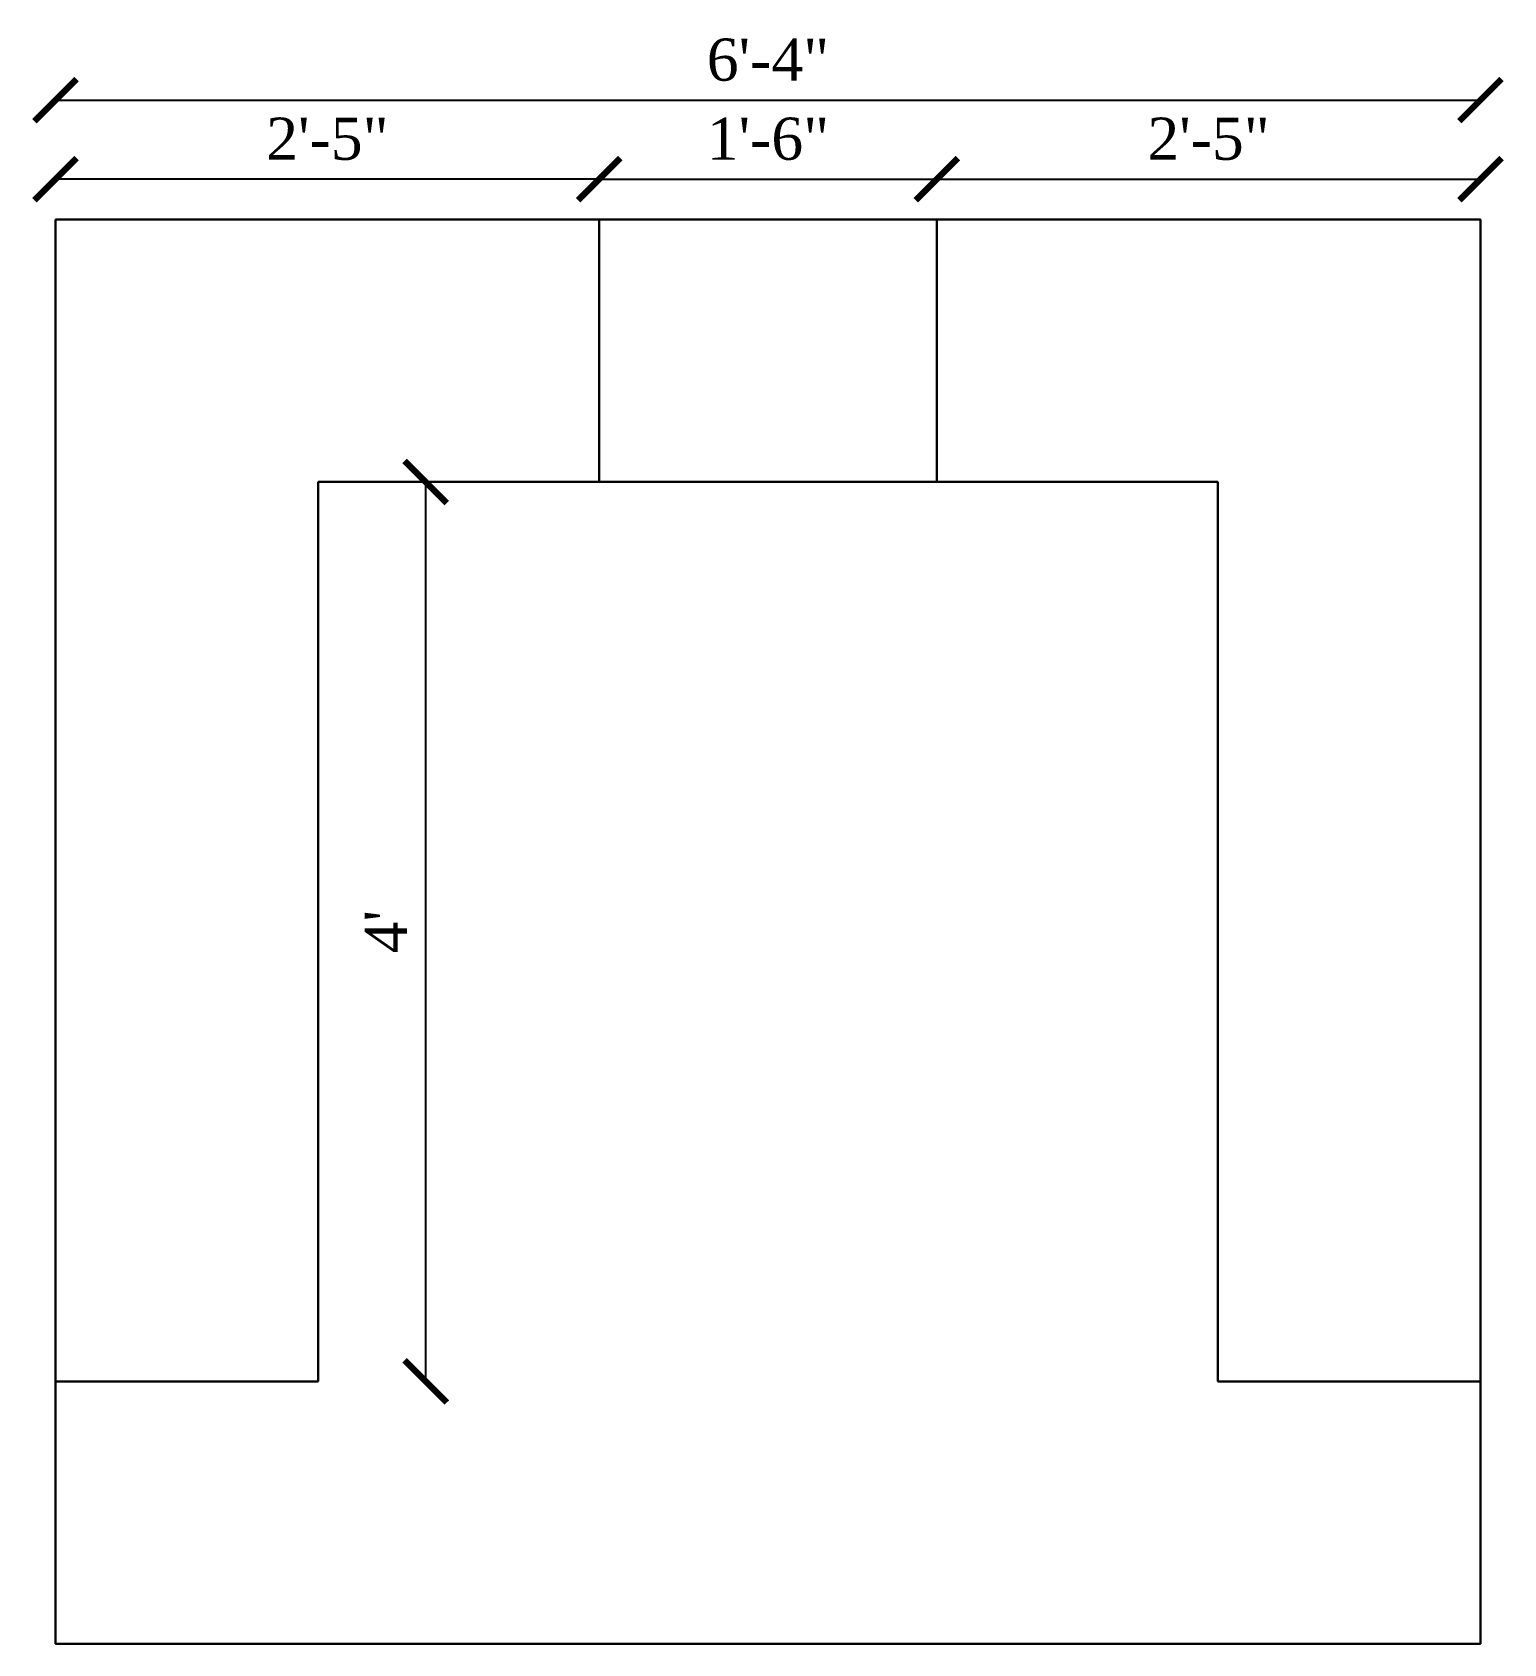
# Model space of a CAD drawing. Header units: inches. Extents: x 62192.6 to 62271.1, y -3788.5 to -3702.5.
import ezdxf

# ---------------------------------------------------------------- set-up
doc = ezdxf.new("R2010")
doc.units = ezdxf.units.IN
doc.header["$MEASUREMENT"] = 0
doc.layers.add('ELEVATION', color=6, linetype='Continuous', lineweight=30)
doc.styles.get("Standard").update_dxf_attribs({"font": 'times.ttf'})
doc.dimstyles.get("Standard").update_dxf_attribs({"dimtxt": 2.25, "dimasz": 2.25, "dimexe": 0.18, "dimexo": 0.0625, "dimgap": 1, "dimtad": 1, "dimdec": 1, "dimzin": 0, "dimdsep": 46, "dimlunit": 4, "dimtxsty": 'Standard', "dimblk": 'ARCHTICK', "dimcen": 0.09, "dimse1": 1, "dimse2": 1, "dimadec": 0, "dimazin": 0, "dimtfac": 1, "dimtdec": 1, "dimtofl": 0, "dimtmove": 0, "dimatfit": 3, "dimldrblk": 'ARCHTICK', "dimfxl": 1, "dimtolj": 1, "dimtzin": 0, "dimarcsym": 0})

# ---------------------------------------------------------------- blocks, each defined once
blk = doc.blocks.new('_ArchTick')
at = {"color": 0, "linetype": 'ByBlock', "const_width": 0.15}
blk.add_lwpolyline([(-0.5, -0.5), (0.5, 0.5)], dxfattribs=at)
blk = doc.blocks.new('*D1393')
at = {"layer": 'Defpoints', "color": 0, "transparency": 16777216}
for p in [(62269.806, -3706.113), (62193.806, -3712.493), (62269.806, -3712.493)]:
    blk.add_point(p, dxfattribs=at)
at = {"layer": 'ELEVATION', "color": 0, "lineweight": -2, "transparency": 16777216}
blk.add_line((62193.806, -3706.113), (62269.806, -3706.113), dxfattribs=at)
at = {"layer": 'ELEVATION', "color": 0, "lineweight": -2, "transparency": 16777216, "xscale": 2.25, "yscale": 2.25, "zscale": 2.25, "rotation": 180}
blk.add_blockref('_ArchTick', (62193.806, -3706.113), dxfattribs=at)
at = {"layer": 'ELEVATION', "color": 0, "lineweight": -2, "transparency": 16777216, "xscale": 2.25, "yscale": 2.25, "zscale": 2.25}
blk.add_blockref('_ArchTick', (62269.806, -3706.113), dxfattribs=at)
at = {"layer": 'ELEVATION', "color": 0, "transparency": 16777216, "insert": (62231.806, -3703.968), "char_height": 2.25, "attachment_point": 5}
blk.add_mtext('\\A1;6\'-4"', dxfattribs=at)
blk = doc.blocks.new('*D1394')
at = {"layer": 'Defpoints', "color": 0, "transparency": 16777216}
for p in [(62193.806, -3710.333), (62193.806, -3712.493), (62222.806, -3712.493)]:
    blk.add_point(p, dxfattribs=at)
at = {"layer": 'ELEVATION', "color": 0, "lineweight": -2, "transparency": 16777216}
blk.add_line((62222.806, -3710.333), (62193.806, -3710.333), dxfattribs=at)
at = {"layer": 'ELEVATION', "color": 0, "lineweight": -2, "transparency": 16777216, "xscale": 2.25, "yscale": 2.25, "zscale": 2.25, "rotation": 180}
blk.add_blockref('_ArchTick', (62193.806, -3710.333), dxfattribs=at)
at = {"layer": 'ELEVATION', "color": 0, "lineweight": -2, "transparency": 16777216, "xscale": 2.25, "yscale": 2.25, "zscale": 2.25}
blk.add_blockref('_ArchTick', (62222.806, -3710.333), dxfattribs=at)
at = {"layer": 'ELEVATION', "color": 0, "transparency": 16777216, "insert": (62208.306, -3708.188), "char_height": 2.25, "attachment_point": 5}
blk.add_mtext('\\A1;2\'-5"', dxfattribs=at)
blk = doc.blocks.new('*D1395')
at = {"layer": 'Defpoints', "color": 0, "transparency": 16777216}
for p in [(62240.806, -3710.333), (62222.806, -3712.493), (62240.806, -3712.493)]:
    blk.add_point(p, dxfattribs=at)
at = {"layer": 'ELEVATION', "color": 0, "lineweight": -2, "transparency": 16777216}
blk.add_line((62222.806, -3710.333), (62240.806, -3710.333), dxfattribs=at)
at = {"layer": 'ELEVATION', "color": 0, "lineweight": -2, "transparency": 16777216, "xscale": 2.25, "yscale": 2.25, "zscale": 2.25, "rotation": 180}
blk.add_blockref('_ArchTick', (62222.806, -3710.333), dxfattribs=at)
at = {"layer": 'ELEVATION', "color": 0, "lineweight": -2, "transparency": 16777216, "xscale": 2.25, "yscale": 2.25, "zscale": 2.25}
blk.add_blockref('_ArchTick', (62240.806, -3710.333), dxfattribs=at)
at = {"layer": 'ELEVATION', "color": 0, "transparency": 16777216, "insert": (62231.806, -3708.188), "char_height": 2.25, "attachment_point": 5}
blk.add_mtext('\\A1;1\'-6"', dxfattribs=at)
blk = doc.blocks.new('*D1396')
at = {"layer": 'Defpoints', "color": 0, "transparency": 16777216}
for p in [(62269.806, -3710.333), (62240.806, -3712.493), (62269.806, -3712.493)]:
    blk.add_point(p, dxfattribs=at)
at = {"layer": 'ELEVATION', "color": 0, "lineweight": -2, "transparency": 16777216}
blk.add_line((62240.806, -3710.333), (62269.806, -3710.333), dxfattribs=at)
at = {"layer": 'ELEVATION', "color": 0, "lineweight": -2, "transparency": 16777216, "xscale": 2.25, "yscale": 2.25, "zscale": 2.25, "rotation": 180}
blk.add_blockref('_ArchTick', (62240.806, -3710.333), dxfattribs=at)
at = {"layer": 'ELEVATION', "color": 0, "lineweight": -2, "transparency": 16777216, "xscale": 2.25, "yscale": 2.25, "zscale": 2.25}
blk.add_blockref('_ArchTick', (62269.806, -3710.333), dxfattribs=at)
at = {"layer": 'ELEVATION', "color": 0, "transparency": 16777216, "insert": (62255.306, -3708.188), "char_height": 2.25, "attachment_point": 5}
blk.add_mtext('\\A1;2\'-5"', dxfattribs=at)
blk = doc.blocks.new('*D1397')
at = {"layer": 'Defpoints', "color": 0, "transparency": 16777216}
for p in [(62207.806, -3726.493), (62213.55, -3726.493), (62207.806, -3774.493)]:
    blk.add_point(p, dxfattribs=at)
at = {"layer": 'ELEVATION', "color": 0, "lineweight": -2, "transparency": 16777216}
blk.add_line((62213.55, -3774.493), (62213.55, -3726.493), dxfattribs=at)
at = {"layer": 'ELEVATION', "color": 0, "lineweight": -2, "transparency": 16777216, "xscale": 2.25, "yscale": 2.25, "zscale": 2.25}
for p, rotation in [((62213.55, -3726.493), 90), ((62213.55, -3774.493), 270)]:
    blk.add_blockref('_ArchTick', p, dxfattribs=dict(at, rotation=rotation))
at = {"layer": 'ELEVATION', "color": 0, "transparency": 16777216, "insert": (62211.425, -3750.493), "char_height": 2.25, "attachment_point": 5, "rotation": 90}
blk.add_mtext("\\A1;4'", dxfattribs=at)

msp = doc.modelspace()

# ---------------------------------------------------------------- linework, layer by layer
at = {"layer": 'ELEVATION'}
for p, q in [((62222.806, -3726.493), (62222.806, -3712.493)), ((62240.806, -3726.493), (62240.806, -3712.493)), ((62207.806, -3726.493), (62255.806, -3726.493)), ((62207.806, -3774.493), (62207.806, -3726.493)), ((62255.806, -3726.493), (62255.806, -3774.493)), ((62207.806, -3774.493), (62193.806, -3774.493)), ((62269.806, -3774.493), (62255.806, -3774.493))]:
    msp.add_line(p, q, dxfattribs=at)
msp.add_lwpolyline([(62193.806, -3712.493), (62269.806, -3712.493), (62269.806, -3788.493), (62193.806, -3788.493)], close=True, dxfattribs=at)

# ---------------------------------------------------------------- dimensions: what is measured, and where the dimension line sits
for base, p1, p2, picture, middle in [((62269.806, -3706.113), (62193.806, -3712.493), (62269.806, -3712.493), '*D1393', (62231.806, -3703.968)), ((62193.806, -3710.333), (62222.806, -3712.493), (62193.806, -3712.493), '*D1394', (62208.306, -3708.188))]:
    dim = msp.add_linear_dim(base=base, p1=p1, p2=p2, dimstyle='Standard', dxfattribs=at)
    dim.commit()
    dim.dimension.update_dxf_attribs({"geometry": picture, "text_midpoint": middle})
for base, p1, p2, picture, middle in [((62240.806, -3710.333), (62222.806, -3712.493), (62240.806, -3712.493), '*D1395', (62231.806, -3708.188)), ((62269.806, -3710.333), (62240.806, -3712.493), (62269.806, -3712.493), '*D1396', (62255.306, -3708.188))]:
    dim = msp.add_linear_dim(base=base, p1=p1, p2=p2, dimstyle='Standard', override={"dimtmove": 1}, dxfattribs=at)
    dim.commit()
    dim.dimension.update_dxf_attribs({"geometry": picture, "text_midpoint": middle})
dim = msp.add_linear_dim(base=(62213.55, -3726.493), p1=(62207.806, -3774.493), p2=(62207.806, -3726.493), angle=90, dimstyle='Standard', dxfattribs=at)
dim.commit()
dim.dimension.update_dxf_attribs({"geometry": '*D1397', "text_midpoint": (62211.425, -3750.493)})

doc.saveas('drawing.dxf')
